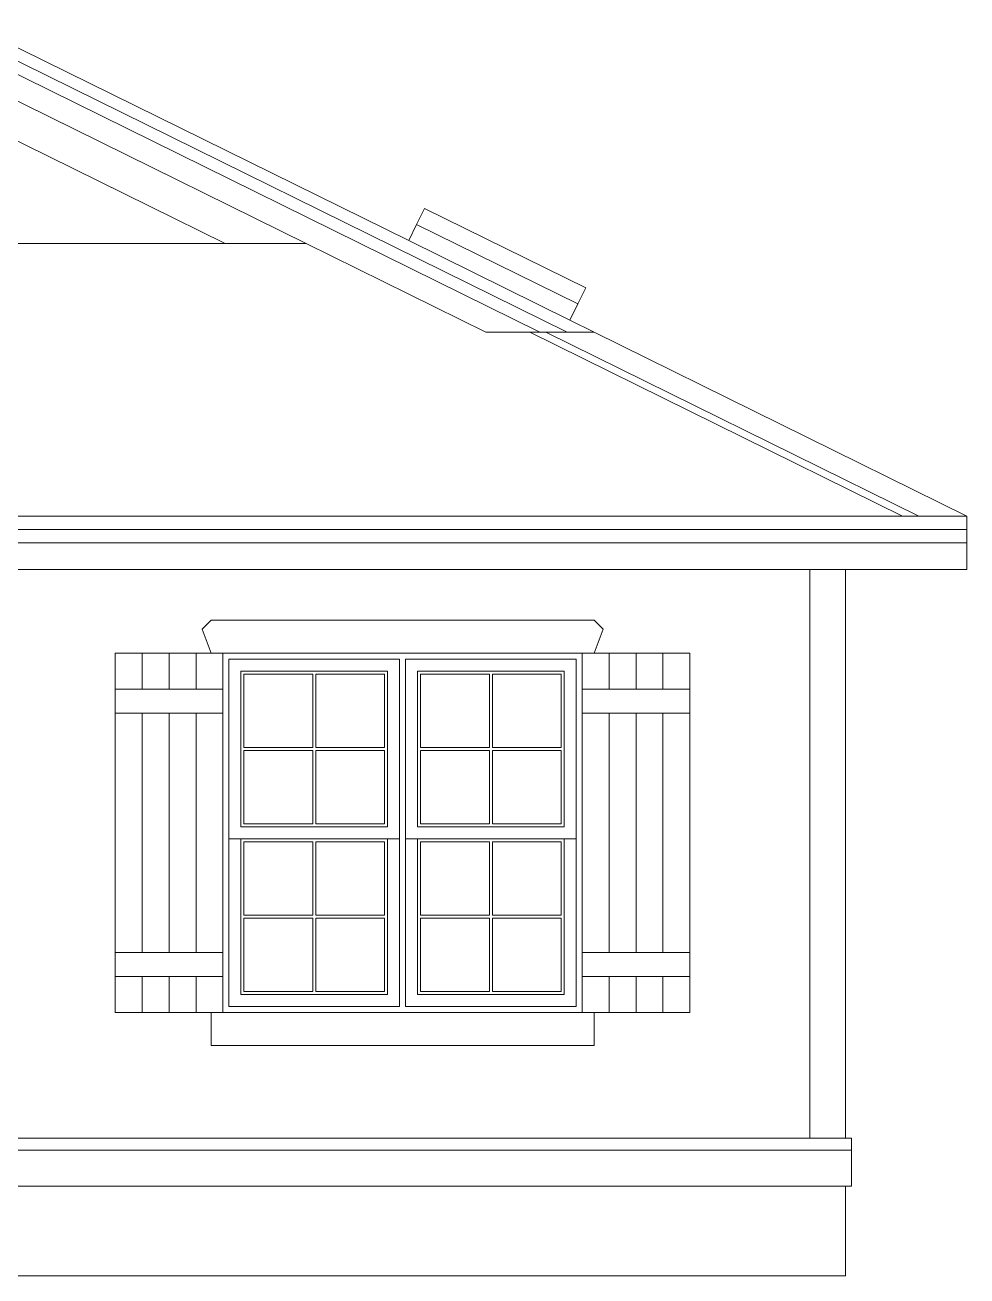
# Model space of a CAD drawing. Header units: inches. Extents: x 984 to 3187, y 1076 to 1711.
# Drawn here: x 2309.2 to 2466.6, y 1495.5 to 1704.5 of the extents above; entities that cross this region are included whole.
import ezdxf

# ---------------------------------------------------------------- set-up
doc = ezdxf.new("R2010")
doc.units = ezdxf.units.IN
doc.header["$MEASUREMENT"] = 0
doc.layers.add('inne_gulv', color=252, linetype='Continuous', lineweight=9)

# ---------------------------------------------------------------- blocks, each defined once
blk = doc.blocks.new('Modern Bungalow fr')
for p, q in [((159.18, 98.06), (86.15, 134.07)), ((86.15, 131.84), (185.62, 82.79)), ((86.15, 129.61), (181.1, 82.79)), ((142.06, 97.58), (89.15, 123.68)), ((128.49, 97.58), (89.15, 116.99)), ((161.83, 103.44), (160.5, 100.75)), ((188.74, 90.17), (161.83, 103.44)), ((159.18, 98.06), (160.5, 100.75)), ((187.41, 87.48), (160.5, 100.75)), ((43.8, 97.58), (128.49, 97.58)), ((128.49, 97.58), (142.06, 97.58)), ((142.06, 97.58), (172.06, 82.79)), ((186.08, 84.79), (159.18, 98.06)), ((187.41, 87.48), (188.74, 90.17)), ((186.08, 84.79), (187.41, 87.48)), ((186.08, 84.79), (190.15, 82.79)), ((172.06, 82.79), (179.4, 82.79)), ((241.68, 52.07), (179.4, 82.79)), ((179.4, 82.79), (181.1, 82.79)), ((181.1, 82.79), (182.09, 82.79)), ((182.09, 82.79), (185.62, 82.79)), ((244.36, 52.07), (182.09, 82.79)), ((185.62, 82.79), (190.15, 82.79)), ((190.15, 82.79), (252.42, 52.07)), ((241.68, 52.07), (-69.39, 52.07)), ((244.36, 52.07), (241.68, 52.07)), ((252.42, 52.07), (244.36, 52.07)), ((252.42, 49.84), (252.42, 52.07)), ((-80.13, 49.84), (252.42, 49.84)), ((252.42, 47.61), (252.42, 49.84)), ((252.42, 47.61), (-80.13, 47.61)), ((252.42, 43.15), (252.42, 47.61)), ((90.15, 43.15), (226.15, 43.15)), ((226.15, 43.15), (226.15, -51.85)), ((226.15, 43.15), (232.15, 43.15)), ((232.15, 43.15), (252.42, 43.15)), ((232.15, -51.85), (232.15, 43.15)), ((124.65, 33.15), (126.15, 34.65)), ((126.15, 34.65), (190.15, 34.65)), ((191.65, 33.15), (190.15, 34.65)), ((124.65, 33.15), (126.15, 29.15)), ((191.65, 33.15), (190.15, 29.15)), ((114.65, 29.15), (110.15, 29.15)), ((110.15, 29.15), (110.15, 23.15)), ((119.15, 29.15), (114.65, 29.15)), ((114.65, 29.15), (114.65, 23.15)), ((123.65, 29.15), (119.15, 29.15)), ((119.15, 29.15), (119.15, 23.15)), ((126.15, 29.15), (123.65, 29.15)), ((123.65, 29.15), (123.65, 23.15)), ((126.15, 29.15), (128.15, 29.15)), ((128.15, 23.15), (128.15, 29.15)), ((128.15, 29.15), (188.15, 29.15)), ((157.65, 28.15), (129.15, 28.15)), ((129.15, 28.15), (129.15, -1.85)), ((157.65, -1.85), (157.65, 28.15)), ((187.15, 28.15), (158.65, 28.15)), ((158.65, 28.15), (158.65, -1.85)), ((187.15, -1.85), (187.15, 28.15)), ((188.15, 29.15), (188.15, 23.15)), ((188.15, 29.15), (190.15, 29.15)), ((192.65, 29.15), (190.15, 29.15)), ((197.15, 29.15), (192.65, 29.15)), ((192.65, 29.15), (192.65, 23.15)), ((201.65, 29.15), (197.15, 29.15)), ((197.15, 29.15), (197.15, 23.15)), ((206.15, 29.15), (201.65, 29.15)), ((201.65, 29.15), (201.65, 23.15)), ((206.15, 23.15), (206.15, 29.15)), ((155.65, 26.15), (131.15, 26.15)), ((131.15, 26.15), (131.15, 0.15)), ((143.15, 25.65), (131.65, 25.65)), ((131.65, 25.65), (131.65, 13.4)), ((143.15, 13.4), (143.15, 25.65)), ((143.65, 25.65), (143.65, 13.4)), ((155.15, 25.65), (143.65, 25.65)), ((155.15, 13.4), (155.15, 25.65)), ((155.65, 0.15), (155.65, 26.15)), ((185.15, 26.15), (160.65, 26.15)), ((160.65, 26.15), (160.65, 0.15)), ((172.65, 25.65), (161.15, 25.65)), ((161.15, 25.65), (161.15, 13.4)), ((172.65, 13.4), (172.65, 25.65)), ((173.15, 25.65), (173.15, 13.4)), ((184.65, 25.65), (173.15, 25.65)), ((184.65, 13.4), (184.65, 25.65)), ((185.15, 0.15), (185.15, 26.15)), ((110.15, 23.15), (110.15, 19.15)), ((114.65, 23.15), (110.15, 23.15)), ((119.15, 23.15), (114.65, 23.15)), ((123.65, 23.15), (119.15, 23.15)), ((128.15, 23.15), (123.65, 23.15)), ((128.15, 19.15), (128.15, 23.15)), ((188.15, 23.15), (188.15, 19.15)), ((192.65, 23.15), (188.15, 23.15)), ((197.15, 23.15), (192.65, 23.15)), ((201.65, 23.15), (197.15, 23.15)), ((206.15, 23.15), (201.65, 23.15)), ((206.15, 19.15), (206.15, 23.15)), ((110.15, -20.85), (110.15, 19.15)), ((114.65, 19.15), (110.15, 19.15)), ((114.65, -20.85), (114.65, 19.15)), ((119.15, 19.15), (114.65, 19.15)), ((119.15, -20.85), (119.15, 19.15)), ((123.65, 19.15), (119.15, 19.15)), ((123.65, -20.85), (123.65, 19.15)), ((128.15, 19.15), (123.65, 19.15)), ((128.15, 19.15), (128.15, -20.85)), ((188.15, -20.85), (188.15, 19.15)), ((192.65, 19.15), (188.15, 19.15)), ((192.65, -20.85), (192.65, 19.15)), ((197.15, 19.15), (192.65, 19.15)), ((197.15, -20.85), (197.15, 19.15)), ((201.65, 19.15), (197.15, 19.15)), ((201.65, -20.85), (201.65, 19.15)), ((206.15, 19.15), (201.65, 19.15)), ((206.15, 19.15), (206.15, -20.85)), ((131.65, 13.4), (143.15, 13.4)), ((131.65, 12.9), (131.65, 0.65)), ((143.15, 12.9), (131.65, 12.9)), ((143.15, 0.65), (143.15, 12.9)), ((143.65, 13.4), (155.15, 13.4)), ((143.65, 12.9), (143.65, 0.65)), ((155.15, 12.9), (143.65, 12.9)), ((155.15, 0.65), (155.15, 12.9)), ((161.15, 13.4), (172.65, 13.4)), ((161.15, 12.9), (161.15, 0.65)), ((172.65, 12.9), (161.15, 12.9)), ((172.65, 0.65), (172.65, 12.9)), ((173.15, 13.4), (184.65, 13.4)), ((173.15, 12.9), (173.15, 0.65)), ((184.65, 12.9), (173.15, 12.9)), ((184.65, 0.65), (184.65, 12.9)), ((131.15, 0.15), (155.65, 0.15)), ((131.65, 0.65), (143.15, 0.65)), ((143.65, 0.65), (155.15, 0.65)), ((160.65, 0.15), (185.15, 0.15)), ((161.15, 0.65), (172.65, 0.65)), ((173.15, 0.65), (184.65, 0.65)), ((129.15, -1.85), (131.15, -1.85)), ((129.15, -1.85), (129.15, -29.85)), ((131.15, -1.85), (155.65, -1.85)), ((131.15, -27.85), (131.15, -1.85)), ((155.65, -1.85), (157.65, -1.85)), ((155.65, -1.85), (155.65, -27.85)), ((157.65, -29.85), (157.65, -1.85)), ((158.65, -1.85), (160.65, -1.85)), ((158.65, -1.85), (158.65, -29.85)), ((160.65, -1.85), (185.15, -1.85)), ((160.65, -27.85), (160.65, -1.85)), ((185.15, -1.85), (187.15, -1.85)), ((185.15, -1.85), (185.15, -27.85)), ((187.15, -29.85), (187.15, -1.85)), ((131.65, -2.35), (131.65, -14.6)), ((143.15, -2.35), (131.65, -2.35)), ((143.15, -14.6), (143.15, -2.35)), ((155.15, -2.35), (143.65, -2.35)), ((143.65, -2.35), (143.65, -14.6)), ((155.15, -14.6), (155.15, -2.35)), ((161.15, -2.35), (161.15, -14.6)), ((172.65, -2.35), (161.15, -2.35)), ((172.65, -14.6), (172.65, -2.35)), ((184.65, -2.35), (173.15, -2.35)), ((173.15, -2.35), (173.15, -14.6)), ((184.65, -14.6), (184.65, -2.35)), ((131.65, -14.6), (143.15, -14.6)), ((143.65, -14.6), (155.15, -14.6)), ((161.15, -14.6), (172.65, -14.6)), ((173.15, -14.6), (184.65, -14.6)), ((131.65, -15.1), (131.65, -27.35)), ((143.15, -15.1), (131.65, -15.1)), ((143.15, -27.35), (143.15, -15.1)), ((155.15, -15.1), (143.65, -15.1)), ((143.65, -15.1), (143.65, -27.35)), ((155.15, -27.35), (155.15, -15.1)), ((161.15, -15.1), (161.15, -27.35)), ((172.65, -15.1), (161.15, -15.1)), ((172.65, -27.35), (172.65, -15.1)), ((184.65, -15.1), (173.15, -15.1)), ((173.15, -15.1), (173.15, -27.35)), ((184.65, -27.35), (184.65, -15.1)), ((110.15, -20.85), (110.15, -24.85)), ((110.15, -20.85), (114.65, -20.85)), ((114.65, -20.85), (119.15, -20.85)), ((119.15, -20.85), (123.65, -20.85)), ((123.65, -20.85), (128.15, -20.85)), ((128.15, -24.85), (128.15, -20.85)), ((188.15, -20.85), (188.15, -24.85)), ((188.15, -20.85), (192.65, -20.85)), ((192.65, -20.85), (197.15, -20.85)), ((197.15, -20.85), (201.65, -20.85)), ((201.65, -20.85), (206.15, -20.85)), ((206.15, -24.85), (206.15, -20.85)), ((110.15, -24.85), (110.15, -30.85)), ((110.15, -24.85), (114.65, -24.85)), ((114.65, -24.85), (114.65, -30.85)), ((114.65, -24.85), (119.15, -24.85)), ((119.15, -24.85), (119.15, -30.85)), ((119.15, -24.85), (123.65, -24.85)), ((123.65, -24.85), (123.65, -30.85)), ((123.65, -24.85), (128.15, -24.85)), ((128.15, -30.85), (128.15, -24.85)), ((188.15, -24.85), (188.15, -30.85)), ((188.15, -24.85), (192.65, -24.85)), ((192.65, -24.85), (192.65, -30.85)), ((192.65, -24.85), (197.15, -24.85)), ((197.15, -24.85), (197.15, -30.85)), ((197.15, -24.85), (201.65, -24.85)), ((201.65, -24.85), (201.65, -30.85)), ((201.65, -24.85), (206.15, -24.85)), ((206.15, -30.85), (206.15, -24.85)), ((155.65, -27.85), (131.15, -27.85)), ((131.65, -27.35), (143.15, -27.35)), ((143.65, -27.35), (155.15, -27.35)), ((185.15, -27.85), (160.65, -27.85)), ((161.15, -27.35), (172.65, -27.35)), ((173.15, -27.35), (184.65, -27.35)), ((110.15, -30.85), (114.65, -30.85)), ((114.65, -30.85), (119.15, -30.85)), ((119.15, -30.85), (123.65, -30.85)), ((123.65, -30.85), (126.15, -30.85)), ((126.15, -30.85), (126.15, -36.35)), ((126.15, -30.85), (128.15, -30.85)), ((128.15, -30.85), (188.15, -30.85)), ((129.15, -29.85), (157.65, -29.85)), ((158.65, -29.85), (187.15, -29.85)), ((188.15, -30.85), (190.15, -30.85)), ((190.15, -30.85), (190.15, -36.35)), ((190.15, -30.85), (192.65, -30.85)), ((192.65, -30.85), (197.15, -30.85)), ((197.15, -30.85), (201.65, -30.85)), ((201.65, -30.85), (206.15, -30.85)), ((190.15, -36.35), (126.15, -36.35)), ((90.15, -51.85), (226.15, -51.85)), ((226.15, -51.85), (232.15, -51.85)), ((233.15, -51.85), (232.15, -51.85)), ((233.15, -51.85), (233.15, -53.85)), ((88.65, -53.85), (233.15, -53.85)), ((233.15, -53.85), (233.15, -59.85)), ((90.15, -59.85), (232.15, -59.85)), ((232.15, -59.85), (232.15, -74.85)), ((232.15, -59.85), (233.15, -59.85)), ((232.15, -74.85), (90.15, -74.85))]:
    blk.add_line(p, q)

msp = doc.modelspace()

# ---------------------------------------------------------------- block references
at = {"layer": 'inne_gulv'}
msp.add_blockref('Modern Bungalow fr', (2214.15, 1570.39), dxfattribs=at)

doc.saveas('drawing.dxf')
